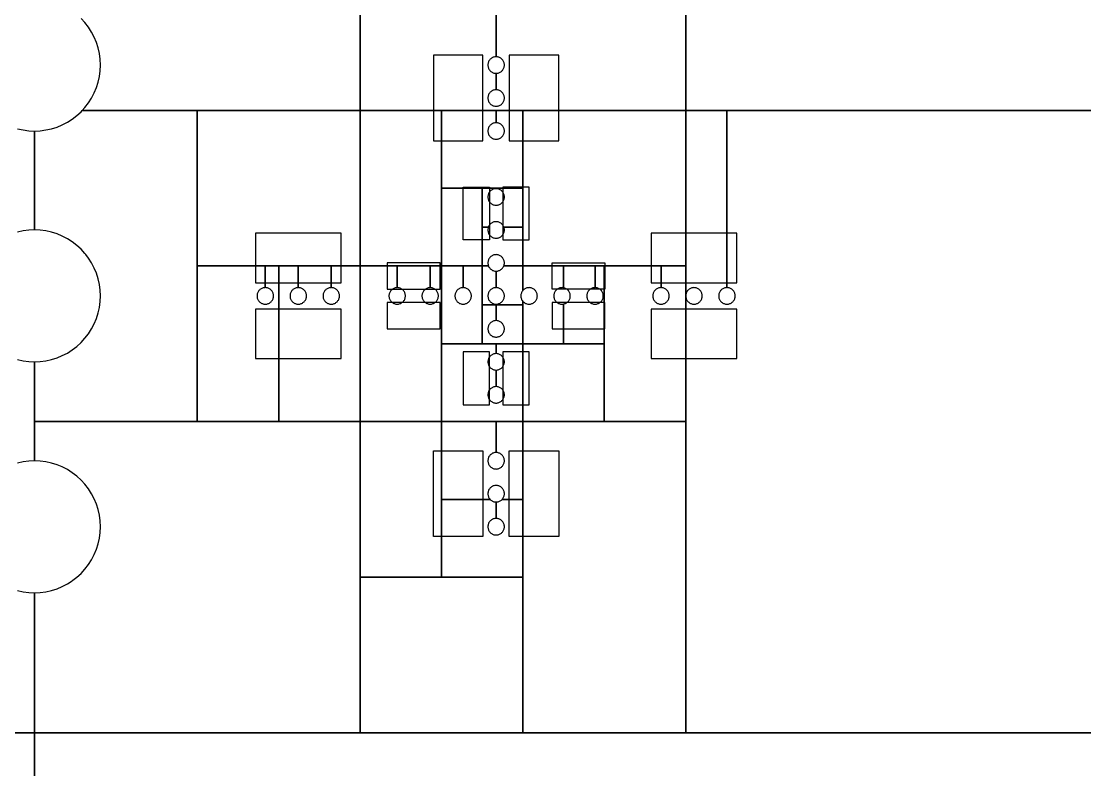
# Model space of a CAD drawing. Extents: x -52 to 52, y -50 to 50.
# Drawn here: x -40.764 to -40.4415, y 3.8213 to 4.0483 of the extents above; entities that cross this region are included whole.
import ezdxf

# ---------------------------------------------------------------- set-up
doc = ezdxf.new("R2010")
doc.units = 0
for name, color, linetype in [('helperLayer', 6, 'CONTINUOUS'), ('largegap', 4, 'CONTINUOUS'), ('smallgap', 3, 'CONTINUOUS')]:
    doc.layers.add(name, color=color, linetype=linetype)

# ---------------------------------------------------------------- blocks, each defined once
blk = doc.blocks.new('Markers')
at = {"layer": 'largegap', "linetype": 'CONTINUOUS'}
for points in [[(-40.639, 4.002), (-40.624, 4.002), (-40.624, 4.028), (-40.639, 4.028), (-40.639, 4.002)], [(-40.639, 4.002), (-40.624, 4.002), (-40.624, 4.028), (-40.639, 4.028), (-40.639, 4.002)], [(-40.616, 4.002), (-40.601, 4.002), (-40.601, 4.028), (-40.616, 4.028), (-40.616, 4.002)], [(-40.616, 4.002), (-40.601, 4.002), (-40.601, 4.028), (-40.616, 4.028), (-40.616, 4.002)], [(-40.63, 3.972), (-40.63, 3.988), (-40.624, 3.988), (-40.622, 3.988), (-40.622, 3.972), (-40.63, 3.972)], [(-40.63, 3.972), (-40.63, 3.988), (-40.624, 3.988), (-40.622, 3.988), (-40.622, 3.972), (-40.63, 3.972)], [(-40.618, 3.972), (-40.61, 3.972), (-40.61, 3.988), (-40.618, 3.988), (-40.618, 3.972)], [(-40.618, 3.972), (-40.61, 3.972), (-40.61, 3.988), (-40.618, 3.988), (-40.618, 3.972)], [(-40.693, 3.959), (-40.667, 3.959), (-40.667, 3.974), (-40.693, 3.974), (-40.693, 3.959)], [(-40.693, 3.959), (-40.667, 3.959), (-40.667, 3.974), (-40.693, 3.974), (-40.693, 3.959)], [(-40.573, 3.959), (-40.547, 3.959), (-40.547, 3.974), (-40.573, 3.974), (-40.573, 3.959)], [(-40.573, 3.959), (-40.547, 3.959), (-40.547, 3.974), (-40.573, 3.974), (-40.573, 3.959)], [(-40.653, 3.957), (-40.637, 3.957), (-40.637, 3.965), (-40.653, 3.965), (-40.653, 3.957)], [(-40.653, 3.957), (-40.637, 3.957), (-40.637, 3.965), (-40.653, 3.965), (-40.653, 3.957)], [(-40.603, 3.957), (-40.603, 3.965), (-40.601, 3.965), (-40.587, 3.965), (-40.587, 3.957), (-40.603, 3.957)], [(-40.603, 3.957), (-40.603, 3.965), (-40.601, 3.965), (-40.587, 3.965), (-40.587, 3.957), (-40.603, 3.957)], [(-40.693, 3.936), (-40.667, 3.936), (-40.667, 3.951), (-40.693, 3.951), (-40.693, 3.936)], [(-40.693, 3.936), (-40.667, 3.936), (-40.667, 3.951), (-40.693, 3.951), (-40.693, 3.936)], [(-40.653, 3.945), (-40.637, 3.945), (-40.637, 3.953), (-40.653, 3.953), (-40.653, 3.945)], [(-40.653, 3.945), (-40.637, 3.945), (-40.637, 3.953), (-40.653, 3.953), (-40.653, 3.945)], [(-40.603, 3.945), (-40.587, 3.945), (-40.587, 3.953), (-40.603, 3.953), (-40.603, 3.945)], [(-40.603, 3.945), (-40.587, 3.945), (-40.587, 3.953), (-40.603, 3.953), (-40.603, 3.945)], [(-40.573, 3.936), (-40.547, 3.936), (-40.547, 3.951), (-40.573, 3.951), (-40.573, 3.936)], [(-40.573, 3.936), (-40.547, 3.936), (-40.547, 3.951), (-40.573, 3.951), (-40.573, 3.936)], [(-40.63, 3.922), (-40.622, 3.922), (-40.622, 3.938), (-40.63, 3.938), (-40.63, 3.922)], [(-40.63, 3.922), (-40.622, 3.922), (-40.622, 3.938), (-40.63, 3.938), (-40.63, 3.922)], [(-40.618, 3.922), (-40.61, 3.922), (-40.61, 3.938), (-40.618, 3.938), (-40.618, 3.922)], [(-40.618, 3.922), (-40.61, 3.922), (-40.61, 3.938), (-40.618, 3.938), (-40.618, 3.922)], [(-40.639, 3.882), (-40.639, 3.908), (-40.637, 3.908), (-40.624, 3.908), (-40.624, 3.882), (-40.639, 3.882)], [(-40.639, 3.882), (-40.639, 3.908), (-40.637, 3.908), (-40.624, 3.908), (-40.624, 3.882), (-40.639, 3.882)], [(-40.616, 3.882), (-40.616, 3.908), (-40.61, 3.908), (-40.601, 3.908), (-40.601, 3.882), (-40.616, 3.882)], [(-40.616, 3.882), (-40.616, 3.908), (-40.61, 3.908), (-40.601, 3.908), (-40.601, 3.882), (-40.616, 3.882)]]:
    blk.add_lwpolyline(points, close=True, dxfattribs=at)
at = {"layer": 'smallgap', "linetype": 'CONTINUOUS'}
for points in [[(-40.365, 4.011251), (-40.55, 4.011251), (-40.5625, 4.011251), (-40.5625, 4.149407)], [(-40.66125, 4.105626), (-40.66125, 4.011251), (-40.745499, 4.011251), (-40.744679, 4.012145), (-40.743617, 4.013529), (-40.742679, 4.015001), (-40.741874, 4.016549), (-40.741206, 4.018161), (-40.740681, 4.019825), (-40.740304, 4.021528), (-40.740076, 4.023258), (-40.74, 4.025001), (-40.740076, 4.026744), (-40.740304, 4.028474), (-40.740681, 4.030177), (-40.741206, 4.031841), (-40.741874, 4.033453), (-40.742679, 4.035001), (-40.743617, 4.036473), (-40.744679, 4.037857), (-40.745858, 4.039143)], [(-40.5625, 4.105626), (-40.5625, 4.011251), (-40.66125, 4.011251), (-40.66125, 4.105626)], [(-40.62, 4.105626), (-40.62, 4.027501), (-40.620218, 4.027491), (-40.620434, 4.027463), (-40.620647, 4.027416), (-40.620855, 4.02735), (-40.621057, 4.027267), (-40.62125, 4.027166), (-40.621434, 4.027049), (-40.621607, 4.026916), (-40.621768, 4.026769), (-40.621915, 4.026608), (-40.622048, 4.026435), (-40.622165, 4.026251), (-40.622266, 4.026058), (-40.622349, 4.025856), (-40.622415, 4.025648), (-40.622462, 4.025435), (-40.62249, 4.025219), (-40.6225, 4.025001), (-40.62249, 4.024783), (-40.622462, 4.024567), (-40.622415, 4.024354), (-40.622349, 4.024146), (-40.622266, 4.023944), (-40.622165, 4.023751), (-40.622048, 4.023567), (-40.621915, 4.023394), (-40.621768, 4.023233), (-40.621607, 4.023086), (-40.621434, 4.022953), (-40.62125, 4.022836), (-40.621057, 4.022735), (-40.620855, 4.022652), (-40.620647, 4.022586), (-40.620434, 4.022539), (-40.620218, 4.022511), (-40.62, 4.022501), (-40.62, 4.017501), (-40.620218, 4.017491), (-40.620434, 4.017463), (-40.620647, 4.017416), (-40.620855, 4.01735), (-40.621057, 4.017267), (-40.62125, 4.017166), (-40.621434, 4.017049), (-40.621607, 4.016916), (-40.621651, 4.016876), (-40.621768, 4.016769), (-40.621915, 4.016608), (-40.622048, 4.016435), (-40.622165, 4.016251), (-40.622266, 4.016058), (-40.622349, 4.015856), (-40.622415, 4.015648), (-40.622462, 4.015435), (-40.62249, 4.015219), (-40.6225, 4.015001), (-40.62249, 4.014783), (-40.622462, 4.014567), (-40.622415, 4.014354), (-40.622349, 4.014146), (-40.622266, 4.013944), (-40.622165, 4.013751), (-40.622048, 4.013567), (-40.621915, 4.013394), (-40.621768, 4.013233), (-40.621607, 4.013086), (-40.621434, 4.012953), (-40.62125, 4.012836), (-40.621057, 4.012735), (-40.620855, 4.012652), (-40.620647, 4.012586), (-40.620434, 4.012539), (-40.620218, 4.012511), (-40.62, 4.012501), (-40.619782, 4.012511), (-40.619566, 4.012539), (-40.619353, 4.012586), (-40.619145, 4.012652), (-40.618943, 4.012735), (-40.61875, 4.012836), (-40.618566, 4.012953), (-40.618393, 4.013086), (-40.618232, 4.013233), (-40.618085, 4.013394), (-40.617952, 4.013567), (-40.617835, 4.013751), (-40.617734, 4.013944), (-40.617651, 4.014146), (-40.617585, 4.014354), (-40.617538, 4.014567), (-40.61751, 4.014783), (-40.6175, 4.015001), (-40.61751, 4.015219), (-40.617538, 4.015435), (-40.617585, 4.015648), (-40.617651, 4.015856), (-40.617734, 4.016058), (-40.617835, 4.016251), (-40.617952, 4.016435), (-40.618085, 4.016608), (-40.618232, 4.016769), (-40.618349, 4.016876), (-40.618393, 4.016916), (-40.618566, 4.017049), (-40.61875, 4.017166), (-40.618943, 4.017267), (-40.619145, 4.01735), (-40.619353, 4.017416), (-40.619566, 4.017463), (-40.619782, 4.017491), (-40.62, 4.017501), (-40.62, 4.022501), (-40.62, 4.022501), (-40.619782, 4.022511), (-40.619566, 4.022539), (-40.619353, 4.022586), (-40.619145, 4.022652), (-40.618943, 4.022735), (-40.61875, 4.022836), (-40.618566, 4.022953), (-40.618393, 4.023086), (-40.618232, 4.023233), (-40.618085, 4.023394), (-40.617952, 4.023567), (-40.617835, 4.023751), (-40.617734, 4.023944), (-40.617651, 4.024146), (-40.617585, 4.024354), (-40.617538, 4.024567), (-40.61751, 4.024783), (-40.6175, 4.025001), (-40.61751, 4.025219), (-40.617538, 4.025435), (-40.617585, 4.025648), (-40.617651, 4.025856), (-40.617734, 4.026058), (-40.617835, 4.026251), (-40.617952, 4.026435), (-40.618085, 4.026608), (-40.618232, 4.026769), (-40.618393, 4.026916), (-40.618566, 4.027049), (-40.61875, 4.027166), (-40.618943, 4.027267), (-40.619145, 4.02735), (-40.619353, 4.027416), (-40.619566, 4.027463), (-40.619782, 4.027491), (-40.62, 4.027501), (-40.62, 4.027501), (-40.62, 4.105626)], [(-40.765176, 4.005682), (-40.763473, 4.005305), (-40.761743, 4.005077), (-40.76, 4.005001), (-40.76, 3.975001), (-40.761743, 3.974925), (-40.763473, 3.974697), (-40.765176, 3.97432)], [(-40.765176, 3.935682), (-40.763473, 3.935305), (-40.761743, 3.935077), (-40.76, 3.935001), (-40.76, 3.905001), (-40.761743, 3.904925), (-40.763473, 3.904697), (-40.765176, 3.90432)], [(-40.765176, 3.865682), (-40.763473, 3.865305), (-40.761743, 3.865077), (-40.76, 3.865001), (-40.76, 3.822501), (-40.9575, 3.822501)], [(-40.365, 3.822501), (-40.5625, 3.822501), (-40.5625, 3.955001), (-40.56249, 3.954783), (-40.562462, 3.954567), (-40.562415, 3.954354), (-40.562349, 3.954146), (-40.562266, 3.953944), (-40.562165, 3.953751), (-40.562048, 3.953567), (-40.561915, 3.953394), (-40.561768, 3.953233), (-40.561607, 3.953086), (-40.561434, 3.952953), (-40.56125, 3.952836), (-40.561057, 3.952735), (-40.560855, 3.952652), (-40.560647, 3.952586), (-40.560434, 3.952539), (-40.560218, 3.952511), (-40.56, 3.952501), (-40.559782, 3.952511), (-40.559566, 3.952539), (-40.559353, 3.952586), (-40.559145, 3.952652), (-40.558943, 3.952735), (-40.55875, 3.952836), (-40.558566, 3.952953), (-40.558393, 3.953086), (-40.558232, 3.953233), (-40.558085, 3.953394), (-40.557952, 3.953567), (-40.557835, 3.953751), (-40.557734, 3.953944), (-40.557651, 3.954146), (-40.557585, 3.954354), (-40.557538, 3.954567), (-40.55751, 3.954783), (-40.5575, 3.955001), (-40.55751, 3.955219), (-40.557538, 3.955435), (-40.557585, 3.955648), (-40.557651, 3.955856), (-40.557734, 3.956058), (-40.557835, 3.956251), (-40.557952, 3.956435), (-40.558085, 3.956608), (-40.558232, 3.956769), (-40.558393, 3.956916), (-40.558566, 3.957049), (-40.55875, 3.957166), (-40.558943, 3.957267), (-40.559145, 3.95735), (-40.559353, 3.957416), (-40.559566, 3.957463), (-40.559782, 3.957491), (-40.56, 3.957501), (-40.560218, 3.957491), (-40.560434, 3.957463), (-40.560647, 3.957416), (-40.560855, 3.95735), (-40.561057, 3.957267), (-40.56125, 3.957166), (-40.561434, 3.957049), (-40.561607, 3.956916), (-40.561768, 3.956769), (-40.561915, 3.956608), (-40.562048, 3.956435), (-40.562165, 3.956251), (-40.562266, 3.956058), (-40.562349, 3.955856), (-40.562415, 3.955648), (-40.562462, 3.955435), (-40.56249, 3.955219), (-40.5625, 3.955001), (-40.5625, 4.011251), (-40.55, 4.011251), (-40.55, 3.957501), (-40.550218, 3.957491), (-40.550434, 3.957463), (-40.550647, 3.957416), (-40.550855, 3.95735), (-40.551057, 3.957267), (-40.55125, 3.957166), (-40.551434, 3.957049), (-40.551607, 3.956916), (-40.551768, 3.956769), (-40.551915, 3.956608), (-40.552048, 3.956435), (-40.552165, 3.956251), (-40.552266, 3.956058), (-40.552349, 3.955856), (-40.552415, 3.955648), (-40.552462, 3.955435), (-40.55249, 3.955219), (-40.5525, 3.955001), (-40.55249, 3.954783), (-40.552462, 3.954567), (-40.552415, 3.954354), (-40.552349, 3.954146), (-40.552266, 3.953944), (-40.552165, 3.953751), (-40.552048, 3.953567), (-40.551915, 3.953394), (-40.551768, 3.953233), (-40.551607, 3.953086), (-40.551434, 3.952953), (-40.55125, 3.952836), (-40.551057, 3.952735), (-40.550855, 3.952652), (-40.550647, 3.952586), (-40.550434, 3.952539), (-40.550218, 3.952511), (-40.55, 3.952501), (-40.549782, 3.952511), (-40.549566, 3.952539), (-40.549353, 3.952586), (-40.549145, 3.952652), (-40.548943, 3.952735), (-40.54875, 3.952836), (-40.548566, 3.952953), (-40.548393, 3.953086), (-40.548232, 3.953233), (-40.548085, 3.953394), (-40.547952, 3.953567), (-40.547835, 3.953751), (-40.547734, 3.953944), (-40.547651, 3.954146), (-40.547585, 3.954354), (-40.547538, 3.954567), (-40.54751, 3.954783), (-40.5475, 3.955001), (-40.54751, 3.955219), (-40.547538, 3.955435), (-40.547585, 3.955648), (-40.547651, 3.955856), (-40.547734, 3.956058), (-40.547835, 3.956251), (-40.547952, 3.956435), (-40.548085, 3.956608), (-40.548232, 3.956769), (-40.548393, 3.956916), (-40.548566, 3.957049), (-40.54875, 3.957166), (-40.548943, 3.957267), (-40.549145, 3.95735), (-40.549353, 3.957416), (-40.549566, 3.957463), (-40.549782, 3.957491), (-40.55, 3.957501), (-40.55, 3.957501), (-40.55, 4.011251), (-40.365, 4.011251)], [(-41.155, 3.822501), (-40.76, 3.822501), (-40.76, 3.765001)], [(-40.76, 3.765001), (-40.76, 3.822501), (-40.365, 3.822501)]]:
    blk.add_lwpolyline(points, dxfattribs=at)
for points in [[(-40.745858, 4.010859), (-40.745499, 4.011251), (-40.710625, 4.011251), (-40.710625, 3.916876), (-40.76, 3.916876), (-40.76, 3.935001), (-40.758257, 3.935077), (-40.756527, 3.935305), (-40.754824, 3.935682), (-40.75316, 3.936207), (-40.751548, 3.936875), (-40.75, 3.93768), (-40.748528, 3.938618), (-40.747144, 3.93968), (-40.745858, 3.940859), (-40.744679, 3.942145), (-40.743617, 3.943529), (-40.742679, 3.945001), (-40.741874, 3.946549), (-40.741206, 3.948161), (-40.740681, 3.949825), (-40.740304, 3.951528), (-40.740076, 3.953258), (-40.74, 3.955001), (-40.740076, 3.956744), (-40.740304, 3.958474), (-40.740681, 3.960177), (-40.741206, 3.961841), (-40.741874, 3.963453), (-40.742679, 3.965001), (-40.743617, 3.966473), (-40.744406, 3.967501), (-40.744679, 3.967857), (-40.745858, 3.969143), (-40.747144, 3.970322), (-40.748528, 3.971384), (-40.75, 3.972322), (-40.751548, 3.973127), (-40.75316, 3.973795), (-40.754824, 3.97432), (-40.756527, 3.974697), (-40.758257, 3.974925), (-40.76, 3.975001), (-40.76, 4.005001), (-40.758257, 4.005077), (-40.756527, 4.005305), (-40.754824, 4.005682), (-40.75316, 4.006207), (-40.751548, 4.006875), (-40.75, 4.00768), (-40.748528, 4.008618), (-40.747144, 4.00968), (-40.745858, 4.010859)], [(-40.68, 4.011251), (-40.67, 4.011251), (-40.66125, 4.011251), (-40.66125, 3.964064), (-40.67, 3.964064), (-40.68, 3.964064), (-40.69, 3.964064), (-40.710625, 3.964064), (-40.710625, 4.011251), (-40.69, 4.011251), (-40.68, 4.011251)], [(-40.66125, 3.964064), (-40.66125, 4.011251), (-40.636563, 4.011251), (-40.636563, 3.964064), (-40.66125, 3.964064)], [(-40.62, 4.007501), (-40.62, 4.011251), (-40.611875, 4.011251), (-40.611875, 3.987658), (-40.62, 3.987658), (-40.636563, 3.987658), (-40.636563, 4.011251), (-40.62, 4.011251), (-40.62, 4.007501), (-40.620218, 4.007491), (-40.620434, 4.007463), (-40.620647, 4.007416), (-40.620855, 4.00735), (-40.621057, 4.007267), (-40.62125, 4.007166), (-40.621434, 4.007049), (-40.621607, 4.006916), (-40.621768, 4.006769), (-40.621915, 4.006608), (-40.622048, 4.006435), (-40.622165, 4.006251), (-40.622266, 4.006058), (-40.622349, 4.005856), (-40.622415, 4.005648), (-40.622462, 4.005435), (-40.62249, 4.005219), (-40.6225, 4.005001), (-40.62249, 4.004783), (-40.622462, 4.004567), (-40.622415, 4.004354), (-40.622349, 4.004146), (-40.622266, 4.003944), (-40.622165, 4.003751), (-40.622048, 4.003567), (-40.621915, 4.003394), (-40.621768, 4.003233), (-40.621607, 4.003086), (-40.621434, 4.002953), (-40.62125, 4.002836), (-40.621057, 4.002735), (-40.620855, 4.002652), (-40.620647, 4.002586), (-40.620434, 4.002539), (-40.620218, 4.002511), (-40.62, 4.002501), (-40.619782, 4.002511), (-40.619566, 4.002539), (-40.619353, 4.002586), (-40.619145, 4.002652), (-40.618943, 4.002735), (-40.61875, 4.002836), (-40.618566, 4.002953), (-40.618393, 4.003086), (-40.618232, 4.003233), (-40.618085, 4.003394), (-40.617952, 4.003567), (-40.617835, 4.003751), (-40.617734, 4.003944), (-40.617651, 4.004146), (-40.617585, 4.004354), (-40.617538, 4.004567), (-40.61751, 4.004783), (-40.6175, 4.005001), (-40.61751, 4.005219), (-40.617538, 4.005435), (-40.617585, 4.005648), (-40.617651, 4.005856), (-40.617734, 4.006058), (-40.617835, 4.006251), (-40.617952, 4.006435), (-40.618085, 4.006608), (-40.618232, 4.006769), (-40.618393, 4.006916), (-40.618566, 4.007049), (-40.61875, 4.007166), (-40.618943, 4.007267), (-40.619145, 4.00735), (-40.619353, 4.007416), (-40.619566, 4.007463), (-40.619782, 4.007491), (-40.62, 4.007501)], [(-40.59, 4.011251), (-40.57, 4.011251), (-40.5625, 4.011251), (-40.5625, 3.964064), (-40.57, 3.964064), (-40.59, 3.964064), (-40.6, 3.964064), (-40.611875, 3.964064), (-40.611875, 4.011251), (-40.6, 4.011251), (-40.59, 4.011251)], [(-40.636563, 3.964064), (-40.636563, 3.987658), (-40.624219, 3.987658), (-40.624219, 3.964064), (-40.636563, 3.964064)], [(-40.62, 3.987501), (-40.62, 3.987658), (-40.611875, 3.987658), (-40.611875, 3.975861), (-40.617653, 3.975861), (-40.617734, 3.976058), (-40.617835, 3.976251), (-40.617952, 3.976435), (-40.618085, 3.976608), (-40.618232, 3.976769), (-40.618393, 3.976916), (-40.618566, 3.977049), (-40.61875, 3.977166), (-40.618943, 3.977267), (-40.619145, 3.97735), (-40.619353, 3.977416), (-40.619566, 3.977463), (-40.619782, 3.977491), (-40.62, 3.977501), (-40.620218, 3.977491), (-40.620434, 3.977463), (-40.620647, 3.977416), (-40.620855, 3.97735), (-40.621057, 3.977267), (-40.62125, 3.977166), (-40.621434, 3.977049), (-40.621607, 3.976916), (-40.621768, 3.976769), (-40.621915, 3.976608), (-40.622048, 3.976435), (-40.622165, 3.976251), (-40.622266, 3.976058), (-40.622347, 3.975861), (-40.624219, 3.975861), (-40.624219, 3.987658), (-40.62, 3.987658), (-40.62, 3.987501), (-40.620218, 3.987491), (-40.620434, 3.987463), (-40.620647, 3.987416), (-40.620855, 3.98735), (-40.621057, 3.987267), (-40.62125, 3.987166), (-40.621434, 3.987049), (-40.621607, 3.986916), (-40.621768, 3.986769), (-40.621915, 3.986608), (-40.622048, 3.986435), (-40.622165, 3.986251), (-40.622266, 3.986058), (-40.622349, 3.985856), (-40.622415, 3.985648), (-40.622462, 3.985435), (-40.62249, 3.985219), (-40.6225, 3.985001), (-40.62249, 3.984783), (-40.622462, 3.984567), (-40.622415, 3.984354), (-40.622349, 3.984146), (-40.622266, 3.983944), (-40.622165, 3.983751), (-40.622048, 3.983567), (-40.621915, 3.983394), (-40.621768, 3.983233), (-40.621607, 3.983086), (-40.621434, 3.982953), (-40.62125, 3.982836), (-40.621057, 3.982735), (-40.620855, 3.982652), (-40.620647, 3.982586), (-40.620434, 3.982539), (-40.620218, 3.982511), (-40.62, 3.982501), (-40.619782, 3.982511), (-40.619566, 3.982539), (-40.619353, 3.982586), (-40.619145, 3.982652), (-40.618943, 3.982735), (-40.61875, 3.982836), (-40.618566, 3.982953), (-40.618393, 3.983086), (-40.618232, 3.983233), (-40.618085, 3.983394), (-40.617952, 3.983567), (-40.617835, 3.983751), (-40.617734, 3.983944), (-40.617651, 3.984146), (-40.617585, 3.984354), (-40.617538, 3.984567), (-40.61751, 3.984783), (-40.6175, 3.985001), (-40.61751, 3.985219), (-40.617538, 3.985435), (-40.617585, 3.985648), (-40.617651, 3.985856), (-40.617734, 3.986058), (-40.617835, 3.986251), (-40.617952, 3.986435), (-40.618085, 3.986608), (-40.618232, 3.986769), (-40.618393, 3.986916), (-40.618566, 3.987049), (-40.61875, 3.987166), (-40.618943, 3.987267), (-40.619145, 3.98735), (-40.619353, 3.987416), (-40.619566, 3.987463), (-40.619782, 3.987491), (-40.62, 3.987501)], [(-40.617651, 3.975856), (-40.617653, 3.975861), (-40.611875, 3.975861), (-40.611875, 3.964064), (-40.617685, 3.964064), (-40.617651, 3.964146), (-40.617585, 3.964354), (-40.617538, 3.964567), (-40.61751, 3.964783), (-40.6175, 3.965001), (-40.61751, 3.965219), (-40.617538, 3.965435), (-40.617585, 3.965648), (-40.617651, 3.965856), (-40.617734, 3.966058), (-40.617835, 3.966251), (-40.617952, 3.966435), (-40.618085, 3.966608), (-40.618232, 3.966769), (-40.618393, 3.966916), (-40.618566, 3.967049), (-40.61875, 3.967166), (-40.618943, 3.967267), (-40.619145, 3.96735), (-40.619353, 3.967416), (-40.619566, 3.967463), (-40.619782, 3.967491), (-40.62, 3.967501), (-40.620218, 3.967491), (-40.620434, 3.967463), (-40.620647, 3.967416), (-40.620855, 3.96735), (-40.621057, 3.967267), (-40.62125, 3.967166), (-40.621434, 3.967049), (-40.621607, 3.966916), (-40.621768, 3.966769), (-40.621915, 3.966608), (-40.622048, 3.966435), (-40.622165, 3.966251), (-40.622266, 3.966058), (-40.622349, 3.965856), (-40.622415, 3.965648), (-40.622462, 3.965435), (-40.62249, 3.965219), (-40.6225, 3.965001), (-40.62249, 3.964783), (-40.622462, 3.964567), (-40.622415, 3.964354), (-40.622349, 3.964146), (-40.622315, 3.964064), (-40.624219, 3.964064), (-40.624219, 3.975861), (-40.622347, 3.975861), (-40.622349, 3.975856), (-40.622415, 3.975648), (-40.622462, 3.975435), (-40.62249, 3.975219), (-40.6225, 3.975001), (-40.62249, 3.974783), (-40.622462, 3.974567), (-40.622415, 3.974354), (-40.622349, 3.974146), (-40.622266, 3.973944), (-40.622165, 3.973751), (-40.622048, 3.973567), (-40.621915, 3.973394), (-40.621768, 3.973233), (-40.621607, 3.973086), (-40.621434, 3.972953), (-40.62125, 3.972836), (-40.621057, 3.972735), (-40.620855, 3.972652), (-40.620647, 3.972586), (-40.620434, 3.972539), (-40.620218, 3.972511), (-40.62, 3.972501), (-40.619782, 3.972511), (-40.619566, 3.972539), (-40.619353, 3.972586), (-40.619145, 3.972652), (-40.618943, 3.972735), (-40.61875, 3.972836), (-40.618566, 3.972953), (-40.618393, 3.973086), (-40.618232, 3.973233), (-40.618085, 3.973394), (-40.617952, 3.973567), (-40.617835, 3.973751), (-40.617734, 3.973944), (-40.617651, 3.974146), (-40.617585, 3.974354), (-40.617538, 3.974567), (-40.61751, 3.974783), (-40.6175, 3.975001), (-40.61751, 3.975219), (-40.617538, 3.975435), (-40.617585, 3.975648), (-40.617651, 3.975856)], [(-40.69, 3.957501), (-40.69, 3.964064), (-40.685938, 3.964064), (-40.685938, 3.916876), (-40.710625, 3.916876), (-40.710625, 3.964064), (-40.69, 3.964064), (-40.69, 3.957501), (-40.690218, 3.957491), (-40.690434, 3.957463), (-40.690647, 3.957416), (-40.690855, 3.95735), (-40.691057, 3.957267), (-40.69125, 3.957166), (-40.691434, 3.957049), (-40.691607, 3.956916), (-40.691768, 3.956769), (-40.691915, 3.956608), (-40.692048, 3.956435), (-40.692165, 3.956251), (-40.692266, 3.956058), (-40.692349, 3.955856), (-40.692415, 3.955648), (-40.692462, 3.955435), (-40.69249, 3.955219), (-40.6925, 3.955001), (-40.69249, 3.954783), (-40.692462, 3.954567), (-40.692415, 3.954354), (-40.692349, 3.954146), (-40.692266, 3.953944), (-40.692165, 3.953751), (-40.692048, 3.953567), (-40.691915, 3.953394), (-40.691768, 3.953233), (-40.691607, 3.953086), (-40.691434, 3.952953), (-40.69125, 3.952836), (-40.691057, 3.952735), (-40.690855, 3.952652), (-40.690647, 3.952586), (-40.690434, 3.952539), (-40.690218, 3.952511), (-40.69, 3.952501), (-40.689782, 3.952511), (-40.689566, 3.952539), (-40.689353, 3.952586), (-40.689145, 3.952652), (-40.688943, 3.952735), (-40.68875, 3.952836), (-40.688566, 3.952953), (-40.688393, 3.953086), (-40.688232, 3.953233), (-40.688085, 3.953394), (-40.687952, 3.953567), (-40.687835, 3.953751), (-40.687734, 3.953944), (-40.687651, 3.954146), (-40.687585, 3.954354), (-40.687538, 3.954567), (-40.68751, 3.954783), (-40.6875, 3.955001), (-40.68751, 3.955219), (-40.687538, 3.955435), (-40.687585, 3.955648), (-40.687651, 3.955856), (-40.687734, 3.956058), (-40.687835, 3.956251), (-40.687952, 3.956435), (-40.688085, 3.956608), (-40.688232, 3.956769), (-40.688393, 3.956916), (-40.688566, 3.957049), (-40.68875, 3.957166), (-40.688943, 3.957267), (-40.689145, 3.95735), (-40.689353, 3.957416), (-40.689566, 3.957463), (-40.689782, 3.957491), (-40.69, 3.957501)], [(-40.67, 3.957501), (-40.67, 3.964064), (-40.66125, 3.964064), (-40.66125, 3.916876), (-40.685938, 3.916876), (-40.685938, 3.964064), (-40.68, 3.964064), (-40.68, 3.957501), (-40.680218, 3.957491), (-40.680434, 3.957463), (-40.680647, 3.957416), (-40.680855, 3.95735), (-40.681057, 3.957267), (-40.68125, 3.957166), (-40.681434, 3.957049), (-40.681607, 3.956916), (-40.681768, 3.956769), (-40.681915, 3.956608), (-40.682048, 3.956435), (-40.682165, 3.956251), (-40.682266, 3.956058), (-40.682349, 3.955856), (-40.682415, 3.955648), (-40.682462, 3.955435), (-40.68249, 3.955219), (-40.6825, 3.955001), (-40.68249, 3.954783), (-40.682462, 3.954567), (-40.682415, 3.954354), (-40.682349, 3.954146), (-40.682266, 3.953944), (-40.682165, 3.953751), (-40.682048, 3.953567), (-40.681915, 3.953394), (-40.681768, 3.953233), (-40.681607, 3.953086), (-40.681434, 3.952953), (-40.68125, 3.952836), (-40.681057, 3.952735), (-40.680855, 3.952652), (-40.680647, 3.952586), (-40.680434, 3.952539), (-40.680218, 3.952511), (-40.68, 3.952501), (-40.679782, 3.952511), (-40.679566, 3.952539), (-40.679353, 3.952586), (-40.679145, 3.952652), (-40.678943, 3.952735), (-40.67875, 3.952836), (-40.678566, 3.952953), (-40.678393, 3.953086), (-40.678232, 3.953233), (-40.678085, 3.953394), (-40.677952, 3.953567), (-40.677835, 3.953751), (-40.677734, 3.953944), (-40.677651, 3.954146), (-40.677585, 3.954354), (-40.677538, 3.954567), (-40.67751, 3.954783), (-40.6775, 3.955001), (-40.67751, 3.955219), (-40.677538, 3.955435), (-40.677585, 3.955648), (-40.677651, 3.955856), (-40.677734, 3.956058), (-40.677835, 3.956251), (-40.677952, 3.956435), (-40.678085, 3.956608), (-40.678232, 3.956769), (-40.678393, 3.956916), (-40.678566, 3.957049), (-40.67875, 3.957166), (-40.678943, 3.957267), (-40.679145, 3.95735), (-40.679353, 3.957416), (-40.679566, 3.957463), (-40.679782, 3.957491), (-40.68, 3.957501), (-40.68, 3.964064), (-40.67, 3.964064), (-40.67, 3.957501), (-40.670218, 3.957491), (-40.670434, 3.957463), (-40.670647, 3.957416), (-40.670855, 3.95735), (-40.671057, 3.957267), (-40.67125, 3.957166), (-40.671434, 3.957049), (-40.671607, 3.956916), (-40.671768, 3.956769), (-40.671915, 3.956608), (-40.672048, 3.956435), (-40.672165, 3.956251), (-40.672266, 3.956058), (-40.672349, 3.955856), (-40.672415, 3.955648), (-40.672462, 3.955435), (-40.67249, 3.955219), (-40.6725, 3.955001), (-40.67249, 3.954783), (-40.672462, 3.954567), (-40.672415, 3.954354), (-40.672349, 3.954146), (-40.672266, 3.953944), (-40.672165, 3.953751), (-40.672048, 3.953567), (-40.671915, 3.953394), (-40.671768, 3.953233), (-40.671607, 3.953086), (-40.671434, 3.952953), (-40.67125, 3.952836), (-40.671057, 3.952735), (-40.670855, 3.952652), (-40.670647, 3.952586), (-40.670434, 3.952539), (-40.670218, 3.952511), (-40.67, 3.952501), (-40.669782, 3.952511), (-40.669566, 3.952539), (-40.669353, 3.952586), (-40.669145, 3.952652), (-40.668943, 3.952735), (-40.66875, 3.952836), (-40.668566, 3.952953), (-40.668393, 3.953086), (-40.668232, 3.953233), (-40.668085, 3.953394), (-40.667952, 3.953567), (-40.667835, 3.953751), (-40.667734, 3.953944), (-40.667651, 3.954146), (-40.667585, 3.954354), (-40.667538, 3.954567), (-40.66751, 3.954783), (-40.6675, 3.955001), (-40.66751, 3.955219), (-40.667538, 3.955435), (-40.667585, 3.955648), (-40.667651, 3.955856), (-40.667734, 3.956058), (-40.667835, 3.956251), (-40.667952, 3.956435), (-40.668085, 3.956608), (-40.668232, 3.956769), (-40.668393, 3.956916), (-40.668566, 3.957049), (-40.66875, 3.957166), (-40.668943, 3.957267), (-40.669145, 3.95735), (-40.669353, 3.957416), (-40.669566, 3.957463), (-40.669782, 3.957491), (-40.67, 3.957501)], [(-40.64, 3.957501), (-40.64, 3.964064), (-40.636563, 3.964064), (-40.636563, 3.916876), (-40.66125, 3.916876), (-40.66125, 3.964064), (-40.65, 3.964064), (-40.65, 3.957501), (-40.650218, 3.957491), (-40.650434, 3.957463), (-40.650647, 3.957416), (-40.650855, 3.95735), (-40.651057, 3.957267), (-40.65125, 3.957166), (-40.651434, 3.957049), (-40.651607, 3.956916), (-40.651768, 3.956769), (-40.651915, 3.956608), (-40.652048, 3.956435), (-40.652165, 3.956251), (-40.652266, 3.956058), (-40.652349, 3.955856), (-40.652415, 3.955648), (-40.652462, 3.955435), (-40.65249, 3.955219), (-40.6525, 3.955001), (-40.65249, 3.954783), (-40.652462, 3.954567), (-40.652415, 3.954354), (-40.652349, 3.954146), (-40.652266, 3.953944), (-40.652165, 3.953751), (-40.652048, 3.953567), (-40.651915, 3.953394), (-40.651768, 3.953233), (-40.651607, 3.953086), (-40.651434, 3.952953), (-40.65125, 3.952836), (-40.651057, 3.952735), (-40.650855, 3.952652), (-40.650647, 3.952586), (-40.650434, 3.952539), (-40.650218, 3.952511), (-40.65, 3.952501), (-40.649782, 3.952511), (-40.649566, 3.952539), (-40.649353, 3.952586), (-40.649145, 3.952652), (-40.648943, 3.952735), (-40.64875, 3.952836), (-40.648566, 3.952953), (-40.648393, 3.953086), (-40.648232, 3.953233), (-40.648085, 3.953394), (-40.647952, 3.953567), (-40.647835, 3.953751), (-40.647734, 3.953944), (-40.647651, 3.954146), (-40.647585, 3.954354), (-40.647538, 3.954567), (-40.64751, 3.954783), (-40.6475, 3.955001), (-40.64751, 3.955219), (-40.647538, 3.955435), (-40.647585, 3.955648), (-40.647651, 3.955856), (-40.647734, 3.956058), (-40.647835, 3.956251), (-40.647952, 3.956435), (-40.648085, 3.956608), (-40.648232, 3.956769), (-40.648393, 3.956916), (-40.648566, 3.957049), (-40.64875, 3.957166), (-40.648943, 3.957267), (-40.649145, 3.95735), (-40.649353, 3.957416), (-40.649566, 3.957463), (-40.649782, 3.957491), (-40.65, 3.957501), (-40.65, 3.964064), (-40.64, 3.964064), (-40.64, 3.957501), (-40.640218, 3.957491), (-40.640434, 3.957463), (-40.640647, 3.957416), (-40.640855, 3.95735), (-40.641057, 3.957267), (-40.64125, 3.957166), (-40.641434, 3.957049), (-40.641607, 3.956916), (-40.641768, 3.956769), (-40.641915, 3.956608), (-40.642048, 3.956435), (-40.642165, 3.956251), (-40.642266, 3.956058), (-40.642349, 3.955856), (-40.642415, 3.955648), (-40.642462, 3.955435), (-40.64249, 3.955219), (-40.6425, 3.955001), (-40.64249, 3.954783), (-40.642462, 3.954567), (-40.642415, 3.954354), (-40.642349, 3.954146), (-40.642266, 3.953944), (-40.642165, 3.953751), (-40.642048, 3.953567), (-40.641915, 3.953394), (-40.641768, 3.953233), (-40.641607, 3.953086), (-40.641434, 3.952953), (-40.64125, 3.952836), (-40.641057, 3.952735), (-40.640855, 3.952652), (-40.640647, 3.952586), (-40.640434, 3.952539), (-40.640218, 3.952511), (-40.64, 3.952501), (-40.639782, 3.952511), (-40.639566, 3.952539), (-40.639353, 3.952586), (-40.639145, 3.952652), (-40.638943, 3.952735), (-40.63875, 3.952836), (-40.638566, 3.952953), (-40.638393, 3.953086), (-40.638232, 3.953233), (-40.638085, 3.953394), (-40.637952, 3.953567), (-40.637835, 3.953751), (-40.637734, 3.953944), (-40.637651, 3.954146), (-40.637585, 3.954354), (-40.637538, 3.954567), (-40.63751, 3.954783), (-40.6375, 3.955001), (-40.63751, 3.955219), (-40.637538, 3.955435), (-40.637585, 3.955648), (-40.637651, 3.955856), (-40.637734, 3.956058), (-40.637835, 3.956251), (-40.637952, 3.956435), (-40.638085, 3.956608), (-40.638232, 3.956769), (-40.638393, 3.956916), (-40.638566, 3.957049), (-40.63875, 3.957166), (-40.638943, 3.957267), (-40.639145, 3.95735), (-40.639353, 3.957416), (-40.639566, 3.957463), (-40.639782, 3.957491), (-40.64, 3.957501)], [(-40.63, 3.957501), (-40.63, 3.964064), (-40.624219, 3.964064), (-40.624219, 3.94047), (-40.636563, 3.94047), (-40.636563, 3.964064), (-40.63, 3.964064), (-40.63, 3.957501), (-40.630218, 3.957491), (-40.630434, 3.957463), (-40.630647, 3.957416), (-40.630855, 3.95735), (-40.631057, 3.957267), (-40.63125, 3.957166), (-40.631434, 3.957049), (-40.631607, 3.956916), (-40.631768, 3.956769), (-40.631915, 3.956608), (-40.632048, 3.956435), (-40.632165, 3.956251), (-40.632266, 3.956058), (-40.632349, 3.955856), (-40.632415, 3.955648), (-40.632462, 3.955435), (-40.63249, 3.955219), (-40.632493, 3.955158), (-40.6325, 3.955001), (-40.63249, 3.954783), (-40.632462, 3.954567), (-40.632415, 3.954354), (-40.632349, 3.954146), (-40.632266, 3.953944), (-40.632165, 3.953751), (-40.632048, 3.953567), (-40.631915, 3.953394), (-40.631768, 3.953233), (-40.631607, 3.953086), (-40.631434, 3.952953), (-40.63125, 3.952836), (-40.631057, 3.952735), (-40.630855, 3.952652), (-40.630647, 3.952586), (-40.630434, 3.952539), (-40.630218, 3.952511), (-40.63, 3.952501), (-40.629782, 3.952511), (-40.629566, 3.952539), (-40.629353, 3.952586), (-40.629145, 3.952652), (-40.628943, 3.952735), (-40.62875, 3.952836), (-40.628566, 3.952953), (-40.628393, 3.953086), (-40.628232, 3.953233), (-40.628085, 3.953394), (-40.627952, 3.953567), (-40.627835, 3.953751), (-40.627734, 3.953944), (-40.627651, 3.954146), (-40.627585, 3.954354), (-40.627538, 3.954567), (-40.62751, 3.954783), (-40.6275, 3.955001), (-40.627507, 3.955158), (-40.62751, 3.955219), (-40.627538, 3.955435), (-40.627585, 3.955648), (-40.627651, 3.955856), (-40.627734, 3.956058), (-40.627835, 3.956251), (-40.627952, 3.956435), (-40.628085, 3.956608), (-40.628232, 3.956769), (-40.628393, 3.956916), (-40.628566, 3.957049), (-40.62875, 3.957166), (-40.628943, 3.957267), (-40.629145, 3.95735), (-40.629353, 3.957416), (-40.629566, 3.957463), (-40.629782, 3.957491), (-40.63, 3.957501)], [(-40.617734, 3.963944), (-40.617685, 3.964064), (-40.611875, 3.964064), (-40.611875, 3.956652), (-40.611915, 3.956608), (-40.612048, 3.956435), (-40.612165, 3.956251), (-40.612266, 3.956058), (-40.612349, 3.955856), (-40.612415, 3.955648), (-40.612462, 3.955435), (-40.61249, 3.955219), (-40.612493, 3.955158), (-40.6125, 3.955001), (-40.61249, 3.954783), (-40.612462, 3.954567), (-40.612415, 3.954354), (-40.612349, 3.954146), (-40.612266, 3.953944), (-40.612165, 3.953751), (-40.612048, 3.953567), (-40.611915, 3.953394), (-40.611875, 3.95335), (-40.611875, 3.952267), (-40.62, 3.952267), (-40.624219, 3.952267), (-40.624219, 3.964064), (-40.622315, 3.964064), (-40.622266, 3.963944), (-40.622165, 3.963751), (-40.622048, 3.963567), (-40.621915, 3.963394), (-40.621768, 3.963233), (-40.621607, 3.963086), (-40.621434, 3.962953), (-40.62125, 3.962836), (-40.621057, 3.962735), (-40.620855, 3.962652), (-40.620647, 3.962586), (-40.620434, 3.962539), (-40.620218, 3.962511), (-40.62, 3.962501), (-40.62, 3.957501), (-40.620218, 3.957491), (-40.620434, 3.957463), (-40.620647, 3.957416), (-40.620855, 3.95735), (-40.621057, 3.957267), (-40.62125, 3.957166), (-40.621434, 3.957049), (-40.621607, 3.956916), (-40.621768, 3.956769), (-40.621915, 3.956608), (-40.622048, 3.956435), (-40.622165, 3.956251), (-40.622266, 3.956058), (-40.622349, 3.955856), (-40.622415, 3.955648), (-40.622462, 3.955435), (-40.62249, 3.955219), (-40.622493, 3.955158), (-40.6225, 3.955001), (-40.62249, 3.954783), (-40.622462, 3.954567), (-40.622415, 3.954354), (-40.622349, 3.954146), (-40.622266, 3.953944), (-40.622165, 3.953751), (-40.622048, 3.953567), (-40.621915, 3.953394), (-40.621768, 3.953233), (-40.621607, 3.953086), (-40.621434, 3.952953), (-40.62125, 3.952836), (-40.621057, 3.952735), (-40.620855, 3.952652), (-40.620647, 3.952586), (-40.620434, 3.952539), (-40.620218, 3.952511), (-40.62, 3.952501), (-40.619782, 3.952511), (-40.619566, 3.952539), (-40.619353, 3.952586), (-40.619145, 3.952652), (-40.618943, 3.952735), (-40.61875, 3.952836), (-40.618566, 3.952953), (-40.618393, 3.953086), (-40.618232, 3.953233), (-40.618085, 3.953394), (-40.617952, 3.953567), (-40.617835, 3.953751), (-40.617734, 3.953944), (-40.617651, 3.954146), (-40.617585, 3.954354), (-40.617538, 3.954567), (-40.61751, 3.954783), (-40.6175, 3.955001), (-40.617507, 3.955158), (-40.61751, 3.955219), (-40.617538, 3.955435), (-40.617585, 3.955648), (-40.617651, 3.955856), (-40.617734, 3.956058), (-40.617835, 3.956251), (-40.617952, 3.956435), (-40.618085, 3.956608), (-40.618232, 3.956769), (-40.618393, 3.956916), (-40.618566, 3.957049), (-40.61875, 3.957166), (-40.618943, 3.957267), (-40.619145, 3.95735), (-40.619353, 3.957416), (-40.619566, 3.957463), (-40.619782, 3.957491), (-40.62, 3.957501), (-40.62, 3.962501), (-40.62, 3.962501), (-40.619782, 3.962511), (-40.619566, 3.962539), (-40.619353, 3.962586), (-40.619145, 3.962652), (-40.618943, 3.962735), (-40.61875, 3.962836), (-40.618566, 3.962953), (-40.618393, 3.963086), (-40.618232, 3.963233), (-40.618085, 3.963394), (-40.617952, 3.963567), (-40.617835, 3.963751), (-40.617734, 3.963944)], [(-40.611875, 3.964064), (-40.6, 3.964064), (-40.599532, 3.964064), (-40.599532, 3.957455), (-40.599566, 3.957463), (-40.599782, 3.957491), (-40.6, 3.957501), (-40.600218, 3.957491), (-40.600434, 3.957463), (-40.600647, 3.957416), (-40.600855, 3.95735), (-40.601057, 3.957267), (-40.60125, 3.957166), (-40.601434, 3.957049), (-40.601607, 3.956916), (-40.601768, 3.956769), (-40.601915, 3.956608), (-40.602048, 3.956435), (-40.602165, 3.956251), (-40.602266, 3.956058), (-40.602349, 3.955856), (-40.602415, 3.955648), (-40.602462, 3.955435), (-40.60249, 3.955219), (-40.602493, 3.955158), (-40.6025, 3.955001), (-40.60249, 3.954783), (-40.602462, 3.954567), (-40.602415, 3.954354), (-40.602349, 3.954146), (-40.602266, 3.953944), (-40.602165, 3.953751), (-40.602048, 3.953567), (-40.601915, 3.953394), (-40.601768, 3.953233), (-40.601607, 3.953086), (-40.601434, 3.952953), (-40.60125, 3.952836), (-40.601057, 3.952735), (-40.600855, 3.952652), (-40.600647, 3.952586), (-40.600434, 3.952539), (-40.600218, 3.952511), (-40.6, 3.952501), (-40.599782, 3.952511), (-40.599566, 3.952539), (-40.599532, 3.952547), (-40.599532, 3.94047), (-40.611875, 3.94047), (-40.611875, 3.95335), (-40.611768, 3.953233), (-40.611607, 3.953086), (-40.611434, 3.952953), (-40.61125, 3.952836), (-40.611057, 3.952735), (-40.610855, 3.952652), (-40.610647, 3.952586), (-40.610434, 3.952539), (-40.610218, 3.952511), (-40.61, 3.952501), (-40.609782, 3.952511), (-40.609566, 3.952539), (-40.609353, 3.952586), (-40.609145, 3.952652), (-40.608943, 3.952735), (-40.60875, 3.952836), (-40.608566, 3.952953), (-40.608393, 3.953086), (-40.608232, 3.953233), (-40.608085, 3.953394), (-40.607952, 3.953567), (-40.607835, 3.953751), (-40.607734, 3.953944), (-40.607651, 3.954146), (-40.607585, 3.954354), (-40.607538, 3.954567), (-40.60751, 3.954783), (-40.6075, 3.955001), (-40.607507, 3.955158), (-40.60751, 3.955219), (-40.607538, 3.955435), (-40.607585, 3.955648), (-40.607651, 3.955856), (-40.607734, 3.956058), (-40.607835, 3.956251), (-40.607952, 3.956435), (-40.608085, 3.956608), (-40.608232, 3.956769), (-40.608393, 3.956916), (-40.608566, 3.957049), (-40.60875, 3.957166), (-40.608943, 3.957267), (-40.609145, 3.95735), (-40.609353, 3.957416), (-40.609566, 3.957463), (-40.609782, 3.957491), (-40.61, 3.957501), (-40.610218, 3.957491), (-40.610434, 3.957463), (-40.610647, 3.957416), (-40.610855, 3.95735), (-40.611057, 3.957267), (-40.61125, 3.957166), (-40.611434, 3.957049), (-40.611607, 3.956916), (-40.611768, 3.956769), (-40.611875, 3.956652), (-40.611875, 3.964064)], [(-40.59, 3.957501), (-40.59, 3.964064), (-40.587188, 3.964064), (-40.587188, 3.94047), (-40.599532, 3.94047), (-40.599532, 3.952547), (-40.599531, 3.952547), (-40.599353, 3.952586), (-40.599145, 3.952652), (-40.598943, 3.952735), (-40.59875, 3.952836), (-40.598566, 3.952953), (-40.598393, 3.953086), (-40.598232, 3.953233), (-40.598085, 3.953394), (-40.597952, 3.953567), (-40.597835, 3.953751), (-40.597734, 3.953944), (-40.597651, 3.954146), (-40.597585, 3.954354), (-40.597538, 3.954567), (-40.59751, 3.954783), (-40.5975, 3.955001), (-40.597507, 3.955158), (-40.59751, 3.955219), (-40.597538, 3.955435), (-40.597585, 3.955648), (-40.597651, 3.955856), (-40.597734, 3.956058), (-40.597835, 3.956251), (-40.597952, 3.956435), (-40.598085, 3.956608), (-40.598232, 3.956769), (-40.598393, 3.956916), (-40.598566, 3.957049), (-40.59875, 3.957166), (-40.598943, 3.957267), (-40.599145, 3.95735), (-40.599353, 3.957416), (-40.599531, 3.957455), (-40.599532, 3.957455), (-40.599532, 3.964064), (-40.59, 3.964064), (-40.59, 3.957501), (-40.590218, 3.957491), (-40.590434, 3.957463), (-40.590647, 3.957416), (-40.590855, 3.95735), (-40.591057, 3.957267), (-40.59125, 3.957166), (-40.591434, 3.957049), (-40.591607, 3.956916), (-40.591768, 3.956769), (-40.591915, 3.956608), (-40.592048, 3.956435), (-40.592165, 3.956251), (-40.592266, 3.956058), (-40.592349, 3.955856), (-40.592415, 3.955648), (-40.592462, 3.955435), (-40.59249, 3.955219), (-40.592493, 3.955158), (-40.5925, 3.955001), (-40.59249, 3.954783), (-40.592462, 3.954567), (-40.592415, 3.954354), (-40.592349, 3.954146), (-40.592266, 3.953944), (-40.592165, 3.953751), (-40.592048, 3.953567), (-40.591915, 3.953394), (-40.591768, 3.953233), (-40.591607, 3.953086), (-40.591434, 3.952953), (-40.59125, 3.952836), (-40.591057, 3.952735), (-40.590855, 3.952652), (-40.590647, 3.952586), (-40.590434, 3.952539), (-40.590218, 3.952511), (-40.59, 3.952501), (-40.589782, 3.952511), (-40.589566, 3.952539), (-40.589353, 3.952586), (-40.589145, 3.952652), (-40.588943, 3.952735), (-40.58875, 3.952836), (-40.588566, 3.952953), (-40.588393, 3.953086), (-40.588232, 3.953233), (-40.588085, 3.953394), (-40.587952, 3.953567), (-40.587835, 3.953751), (-40.587734, 3.953944), (-40.587651, 3.954146), (-40.587585, 3.954354), (-40.587538, 3.954567), (-40.58751, 3.954783), (-40.5875, 3.955001), (-40.587507, 3.955158), (-40.58751, 3.955219), (-40.587538, 3.955435), (-40.587585, 3.955648), (-40.587651, 3.955856), (-40.587734, 3.956058), (-40.587835, 3.956251), (-40.587952, 3.956435), (-40.588085, 3.956608), (-40.588232, 3.956769), (-40.588393, 3.956916), (-40.588566, 3.957049), (-40.58875, 3.957166), (-40.588943, 3.957267), (-40.589145, 3.95735), (-40.589353, 3.957416), (-40.589566, 3.957463), (-40.589782, 3.957491), (-40.59, 3.957501)], [(-40.57, 3.957501), (-40.57, 3.964064), (-40.5625, 3.964064), (-40.5625, 3.916876), (-40.587188, 3.916876), (-40.587188, 3.964064), (-40.57, 3.964064), (-40.57, 3.957501), (-40.570218, 3.957491), (-40.570434, 3.957463), (-40.570647, 3.957416), (-40.570855, 3.95735), (-40.571057, 3.957267), (-40.57125, 3.957166), (-40.571434, 3.957049), (-40.571607, 3.956916), (-40.571768, 3.956769), (-40.571915, 3.956608), (-40.572048, 3.956435), (-40.572165, 3.956251), (-40.572266, 3.956058), (-40.572349, 3.955856), (-40.572415, 3.955648), (-40.572462, 3.955435), (-40.57249, 3.955219), (-40.5725, 3.955001), (-40.57249, 3.954783), (-40.572462, 3.954567), (-40.572415, 3.954354), (-40.572349, 3.954146), (-40.572266, 3.953944), (-40.572165, 3.953751), (-40.572048, 3.953567), (-40.571915, 3.953394), (-40.571768, 3.953233), (-40.571607, 3.953086), (-40.571434, 3.952953), (-40.57125, 3.952836), (-40.571057, 3.952735), (-40.570855, 3.952652), (-40.570647, 3.952586), (-40.570434, 3.952539), (-40.570218, 3.952511), (-40.57, 3.952501), (-40.569782, 3.952511), (-40.569566, 3.952539), (-40.569353, 3.952586), (-40.569145, 3.952652), (-40.568943, 3.952735), (-40.56875, 3.952836), (-40.568566, 3.952953), (-40.568393, 3.953086), (-40.568232, 3.953233), (-40.568085, 3.953394), (-40.567952, 3.953567), (-40.567835, 3.953751), (-40.567734, 3.953944), (-40.567651, 3.954146), (-40.567585, 3.954354), (-40.567538, 3.954567), (-40.56751, 3.954783), (-40.5675, 3.955001), (-40.56751, 3.955219), (-40.567538, 3.955435), (-40.567585, 3.955648), (-40.567651, 3.955856), (-40.567734, 3.956058), (-40.567835, 3.956251), (-40.567952, 3.956435), (-40.568085, 3.956608), (-40.568232, 3.956769), (-40.568393, 3.956916), (-40.568566, 3.957049), (-40.56875, 3.957166), (-40.568943, 3.957267), (-40.569145, 3.95735), (-40.569353, 3.957416), (-40.569566, 3.957463), (-40.569782, 3.957491), (-40.57, 3.957501)], [(-40.62, 3.947501), (-40.62, 3.952267), (-40.611875, 3.952267), (-40.611875, 3.94047), (-40.624219, 3.94047), (-40.624219, 3.952267), (-40.62, 3.952267), (-40.62, 3.947501), (-40.620218, 3.947491), (-40.620434, 3.947463), (-40.620647, 3.947416), (-40.620855, 3.94735), (-40.621057, 3.947267), (-40.62125, 3.947166), (-40.621434, 3.947049), (-40.621607, 3.946916), (-40.621768, 3.946769), (-40.621915, 3.946608), (-40.622048, 3.946435), (-40.622165, 3.946251), (-40.622266, 3.946058), (-40.622349, 3.945856), (-40.622415, 3.945648), (-40.622462, 3.945435), (-40.62249, 3.945219), (-40.6225, 3.945001), (-40.62249, 3.944783), (-40.622462, 3.944567), (-40.622415, 3.944354), (-40.622349, 3.944146), (-40.622266, 3.943944), (-40.622165, 3.943751), (-40.622048, 3.943567), (-40.621915, 3.943394), (-40.621768, 3.943233), (-40.621607, 3.943086), (-40.621434, 3.942953), (-40.62125, 3.942836), (-40.621208, 3.942814), (-40.621057, 3.942735), (-40.620855, 3.942652), (-40.620647, 3.942586), (-40.620434, 3.942539), (-40.620218, 3.942511), (-40.62, 3.942501), (-40.619782, 3.942511), (-40.619566, 3.942539), (-40.619353, 3.942586), (-40.619145, 3.942652), (-40.618943, 3.942735), (-40.618792, 3.942814), (-40.61875, 3.942836), (-40.618566, 3.942953), (-40.618393, 3.943086), (-40.618232, 3.943233), (-40.618085, 3.943394), (-40.617952, 3.943567), (-40.617835, 3.943751), (-40.617734, 3.943944), (-40.617651, 3.944146), (-40.617585, 3.944354), (-40.617538, 3.944567), (-40.61751, 3.944783), (-40.6175, 3.945001), (-40.61751, 3.945219), (-40.617538, 3.945435), (-40.617585, 3.945648), (-40.617651, 3.945856), (-40.617734, 3.946058), (-40.617835, 3.946251), (-40.617952, 3.946435), (-40.618085, 3.946608), (-40.618232, 3.946769), (-40.618393, 3.946916), (-40.618566, 3.947049), (-40.61875, 3.947166), (-40.618943, 3.947267), (-40.619145, 3.94735), (-40.619353, 3.947416), (-40.619566, 3.947463), (-40.619782, 3.947491), (-40.62, 3.947501)], [(-40.62, 3.937501), (-40.62, 3.94047), (-40.611875, 3.94047), (-40.611875, 3.916876), (-40.636563, 3.916876), (-40.636563, 3.94047), (-40.62, 3.94047), (-40.62, 3.937501), (-40.620218, 3.937491), (-40.620434, 3.937463), (-40.620647, 3.937416), (-40.620855, 3.93735), (-40.621057, 3.937267), (-40.62125, 3.937166), (-40.621434, 3.937049), (-40.621607, 3.936916), (-40.621768, 3.936769), (-40.621915, 3.936608), (-40.622048, 3.936435), (-40.622165, 3.936251), (-40.622266, 3.936058), (-40.622349, 3.935856), (-40.622415, 3.935648), (-40.622462, 3.935435), (-40.62249, 3.935219), (-40.6225, 3.935001), (-40.62249, 3.934783), (-40.622462, 3.934567), (-40.622415, 3.934354), (-40.622349, 3.934146), (-40.622266, 3.933944), (-40.622165, 3.933751), (-40.622048, 3.933567), (-40.621915, 3.933394), (-40.621768, 3.933233), (-40.621607, 3.933086), (-40.621434, 3.932953), (-40.62125, 3.932836), (-40.621057, 3.932735), (-40.620855, 3.932652), (-40.620647, 3.932586), (-40.620434, 3.932539), (-40.620218, 3.932511), (-40.62, 3.932501), (-40.62, 3.927501), (-40.620218, 3.927491), (-40.620434, 3.927463), (-40.620647, 3.927416), (-40.620855, 3.92735), (-40.621057, 3.927267), (-40.62125, 3.927166), (-40.621434, 3.927049), (-40.621607, 3.926916), (-40.621768, 3.926769), (-40.621915, 3.926608), (-40.622048, 3.926435), (-40.622165, 3.926251), (-40.622266, 3.926058), (-40.622349, 3.925856), (-40.622415, 3.925648), (-40.622462, 3.925435), (-40.62249, 3.925219), (-40.6225, 3.925001), (-40.62249, 3.924783), (-40.622462, 3.924567), (-40.622415, 3.924354), (-40.622349, 3.924146), (-40.622266, 3.923944), (-40.622165, 3.923751), (-40.622048, 3.923567), (-40.621915, 3.923394), (-40.621768, 3.923233), (-40.621607, 3.923086), (-40.621434, 3.922953), (-40.62125, 3.922836), (-40.621057, 3.922735), (-40.620855, 3.922652), (-40.620647, 3.922586), (-40.620434, 3.922539), (-40.620218, 3.922511), (-40.62, 3.922501), (-40.619782, 3.922511), (-40.619566, 3.922539), (-40.619353, 3.922586), (-40.619145, 3.922652), (-40.618943, 3.922735), (-40.61875, 3.922836), (-40.618566, 3.922953), (-40.618393, 3.923086), (-40.618232, 3.923233), (-40.618085, 3.923394), (-40.617952, 3.923567), (-40.617835, 3.923751), (-40.617734, 3.923944), (-40.617651, 3.924146), (-40.617585, 3.924354), (-40.617538, 3.924567), (-40.61751, 3.924783), (-40.6175, 3.925001), (-40.61751, 3.925219), (-40.617538, 3.925435), (-40.617585, 3.925648), (-40.617651, 3.925856), (-40.617734, 3.926058), (-40.617835, 3.926251), (-40.617952, 3.926435), (-40.618085, 3.926608), (-40.618232, 3.926769), (-40.618393, 3.926916), (-40.618566, 3.927049), (-40.61875, 3.927166), (-40.618943, 3.927267), (-40.619145, 3.92735), (-40.619353, 3.927416), (-40.619566, 3.927463), (-40.619782, 3.927491), (-40.62, 3.927501), (-40.62, 3.932501), (-40.62, 3.932501), (-40.619782, 3.932511), (-40.619566, 3.932539), (-40.619353, 3.932586), (-40.619145, 3.932652), (-40.618943, 3.932735), (-40.61875, 3.932836), (-40.618566, 3.932953), (-40.618393, 3.933086), (-40.618232, 3.933233), (-40.618085, 3.933394), (-40.617952, 3.933567), (-40.617835, 3.933751), (-40.617734, 3.933944), (-40.617651, 3.934146), (-40.617585, 3.934354), (-40.617538, 3.934567), (-40.61751, 3.934783), (-40.6175, 3.935001), (-40.61751, 3.935219), (-40.617538, 3.935435), (-40.617585, 3.935648), (-40.617651, 3.935856), (-40.617734, 3.936058), (-40.617835, 3.936251), (-40.617952, 3.936435), (-40.618085, 3.936608), (-40.618232, 3.936769), (-40.618393, 3.936916), (-40.618566, 3.937049), (-40.61875, 3.937166), (-40.618943, 3.937267), (-40.619145, 3.93735), (-40.619353, 3.937416), (-40.619566, 3.937463), (-40.619782, 3.937491), (-40.62, 3.937501)], [(-40.611875, 3.916876), (-40.611875, 3.94047), (-40.587188, 3.94047), (-40.587188, 3.916876), (-40.611875, 3.916876)], [(-40.76, 3.905001), (-40.76, 3.916876), (-40.66125, 3.916876), (-40.66125, 3.822501), (-40.76, 3.822501), (-40.76, 3.865001), (-40.758257, 3.865077), (-40.756527, 3.865305), (-40.754824, 3.865682), (-40.75316, 3.866207), (-40.751548, 3.866875), (-40.75, 3.86768), (-40.748528, 3.868618), (-40.748355, 3.868751), (-40.747144, 3.86968), (-40.745858, 3.870859), (-40.744679, 3.872145), (-40.743617, 3.873529), (-40.742679, 3.875001), (-40.741874, 3.876549), (-40.741206, 3.878161), (-40.740681, 3.879825), (-40.740304, 3.881528), (-40.740076, 3.883258), (-40.74, 3.885001), (-40.740076, 3.886744), (-40.740304, 3.888474), (-40.740681, 3.890177), (-40.741206, 3.891841), (-40.741874, 3.893453), (-40.742679, 3.895001), (-40.743617, 3.896473), (-40.744679, 3.897857), (-40.745858, 3.899143), (-40.747144, 3.900322), (-40.748528, 3.901384), (-40.75, 3.902322), (-40.751548, 3.903127), (-40.75316, 3.903795), (-40.754824, 3.90432), (-40.756527, 3.904697), (-40.758257, 3.904925), (-40.76, 3.905001)], [(-40.66125, 3.869689), (-40.66125, 3.916876), (-40.636563, 3.916876), (-40.636563, 3.869689), (-40.66125, 3.869689)], [(-40.62, 3.907501), (-40.62, 3.916876), (-40.611875, 3.916876), (-40.611875, 3.893283), (-40.618186, 3.893283), (-40.618085, 3.893394), (-40.61805, 3.893439), (-40.617952, 3.893567), (-40.617835, 3.893751), (-40.617734, 3.893944), (-40.617651, 3.894146), (-40.617585, 3.894354), (-40.617538, 3.894567), (-40.61751, 3.894783), (-40.6175, 3.895001), (-40.61751, 3.895219), (-40.617538, 3.895435), (-40.617585, 3.895648), (-40.617651, 3.895856), (-40.617734, 3.896058), (-40.617835, 3.896251), (-40.617952, 3.896435), (-40.618085, 3.896608), (-40.618232, 3.896769), (-40.618393, 3.896916), (-40.618566, 3.897049), (-40.61875, 3.897166), (-40.618943, 3.897267), (-40.619145, 3.89735), (-40.619353, 3.897416), (-40.619566, 3.897463), (-40.619782, 3.897491), (-40.62, 3.897501), (-40.620218, 3.897491), (-40.620434, 3.897463), (-40.620647, 3.897416), (-40.620855, 3.89735), (-40.621057, 3.897267), (-40.62125, 3.897166), (-40.621434, 3.897049), (-40.621607, 3.896916), (-40.621768, 3.896769), (-40.621915, 3.896608), (-40.622048, 3.896435), (-40.622165, 3.896251), (-40.622266, 3.896058), (-40.622349, 3.895856), (-40.622415, 3.895648), (-40.622462, 3.895435), (-40.62249, 3.895219), (-40.6225, 3.895001), (-40.62249, 3.894783), (-40.622462, 3.894567), (-40.622415, 3.894354), (-40.622349, 3.894146), (-40.622266, 3.893944), (-40.622165, 3.893751), (-40.622048, 3.893567), (-40.62195, 3.893439), (-40.621915, 3.893394), (-40.621814, 3.893283), (-40.636563, 3.893283), (-40.636563, 3.916876), (-40.62, 3.916876), (-40.62, 3.907501), (-40.620218, 3.907491), (-40.620434, 3.907463), (-40.620647, 3.907416), (-40.620855, 3.90735), (-40.621057, 3.907267), (-40.62125, 3.907166), (-40.621434, 3.907049), (-40.621607, 3.906916), (-40.621768, 3.906769), (-40.621915, 3.906608), (-40.622048, 3.906435), (-40.622165, 3.906251), (-40.622266, 3.906058), (-40.622349, 3.905856), (-40.622415, 3.905648), (-40.622462, 3.905435), (-40.62249, 3.905219), (-40.6225, 3.905001), (-40.62249, 3.904783), (-40.622462, 3.904567), (-40.622415, 3.904354), (-40.622349, 3.904146), (-40.622266, 3.903944), (-40.622165, 3.903751), (-40.622048, 3.903567), (-40.621915, 3.903394), (-40.621768, 3.903233), (-40.621607, 3.903086), (-40.621434, 3.902953), (-40.62125, 3.902836), (-40.621057, 3.902735), (-40.620855, 3.902652), (-40.620647, 3.902586), (-40.620434, 3.902539), (-40.620218, 3.902511), (-40.62, 3.902501), (-40.619782, 3.902511), (-40.619566, 3.902539), (-40.619353, 3.902586), (-40.619145, 3.902652), (-40.618943, 3.902735), (-40.61875, 3.902836), (-40.618566, 3.902953), (-40.618393, 3.903086), (-40.618232, 3.903233), (-40.618085, 3.903394), (-40.617952, 3.903567), (-40.617835, 3.903751), (-40.617734, 3.903944), (-40.617651, 3.904146), (-40.617585, 3.904354), (-40.617538, 3.904567), (-40.61751, 3.904783), (-40.6175, 3.905001), (-40.61751, 3.905219), (-40.617538, 3.905435), (-40.617585, 3.905648), (-40.617651, 3.905856), (-40.617734, 3.906058), (-40.617835, 3.906251), (-40.617952, 3.906435), (-40.618085, 3.906608), (-40.618232, 3.906769), (-40.618393, 3.906916), (-40.618566, 3.907049), (-40.61875, 3.907166), (-40.618943, 3.907267), (-40.619145, 3.90735), (-40.619353, 3.907416), (-40.619566, 3.907463), (-40.619782, 3.907491), (-40.62, 3.907501)], [(-40.611875, 3.822501), (-40.611875, 3.916876), (-40.5625, 3.916876), (-40.5625, 3.822501), (-40.611875, 3.822501)], [(-40.618232, 3.893233), (-40.618186, 3.893283), (-40.611875, 3.893283), (-40.611875, 3.869689), (-40.636563, 3.869689), (-40.636563, 3.893283), (-40.621814, 3.893283), (-40.621768, 3.893233), (-40.621607, 3.893086), (-40.621434, 3.892953), (-40.62125, 3.892836), (-40.621057, 3.892735), (-40.620855, 3.892652), (-40.620647, 3.892586), (-40.620434, 3.892539), (-40.620218, 3.892511), (-40.62, 3.892501), (-40.62, 3.887501), (-40.620218, 3.887491), (-40.620434, 3.887463), (-40.620647, 3.887416), (-40.620855, 3.88735), (-40.621057, 3.887267), (-40.62125, 3.887166), (-40.621434, 3.887049), (-40.621607, 3.886916), (-40.621768, 3.886769), (-40.621915, 3.886608), (-40.622048, 3.886435), (-40.622165, 3.886251), (-40.622266, 3.886058), (-40.622349, 3.885856), (-40.622415, 3.885648), (-40.622462, 3.885435), (-40.62249, 3.885219), (-40.6225, 3.885001), (-40.62249, 3.884783), (-40.622462, 3.884567), (-40.622415, 3.884354), (-40.622349, 3.884146), (-40.622266, 3.883944), (-40.622165, 3.883751), (-40.622048, 3.883567), (-40.621915, 3.883394), (-40.621768, 3.883233), (-40.621607, 3.883086), (-40.621434, 3.882953), (-40.62125, 3.882836), (-40.621057, 3.882735), (-40.620855, 3.882652), (-40.620647, 3.882586), (-40.620434, 3.882539), (-40.620218, 3.882511), (-40.62, 3.882501), (-40.619782, 3.882511), (-40.619566, 3.882539), (-40.619353, 3.882586), (-40.619145, 3.882652), (-40.618943, 3.882735), (-40.61875, 3.882836), (-40.618566, 3.882953), (-40.618393, 3.883086), (-40.618232, 3.883233), (-40.618085, 3.883394), (-40.617952, 3.883567), (-40.617835, 3.883751), (-40.617734, 3.883944), (-40.617651, 3.884146), (-40.617585, 3.884354), (-40.617538, 3.884567), (-40.61751, 3.884783), (-40.6175, 3.885001), (-40.61751, 3.885219), (-40.617538, 3.885435), (-40.617585, 3.885648), (-40.617651, 3.885856), (-40.617734, 3.886058), (-40.617835, 3.886251), (-40.617952, 3.886435), (-40.618085, 3.886608), (-40.618232, 3.886769), (-40.618393, 3.886916), (-40.618566, 3.887049), (-40.61875, 3.887166), (-40.618943, 3.887267), (-40.619145, 3.88735), (-40.619353, 3.887416), (-40.619566, 3.887463), (-40.619782, 3.887491), (-40.62, 3.887501), (-40.62, 3.892501), (-40.62, 3.892501), (-40.619782, 3.892511), (-40.619566, 3.892539), (-40.619353, 3.892586), (-40.619145, 3.892652), (-40.618943, 3.892735), (-40.61875, 3.892836), (-40.618566, 3.892953), (-40.618393, 3.893086), (-40.618232, 3.893233)], [(-40.66125, 3.822501), (-40.66125, 3.869689), (-40.611875, 3.869689), (-40.611875, 3.822501), (-40.66125, 3.822501)]]:
    blk.add_lwpolyline(points, close=True, dxfattribs=at)

msp = doc.modelspace()

# ---------------------------------------------------------------- linework, layer by layer
at = {"layer": 'helperLayer', "linetype": 'CONTINUOUS'}
msp.add_circle((0, 0), 50, dxfattribs=at)

# ---------------------------------------------------------------- block references
msp.add_blockref('Markers', (0, 0.01))

doc.saveas('drawing.dxf')
